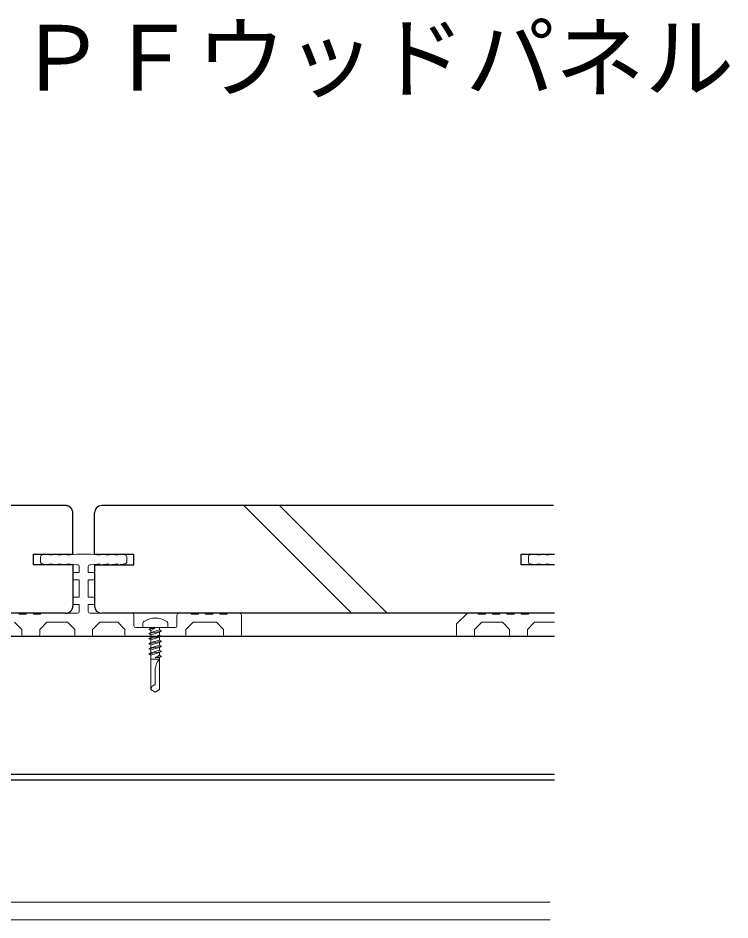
# Model space of a CAD drawing. Units: millimetres, scale not verified. Extents: x -3038 to 3038, y -2115 to 2115.
# Drawn here: x 570.2 to 768.7, y -59.1 to 192.3 of the extents above; entities that cross this region are included whole.
import ezdxf
from ezdxf.enums import TextEntityAlignment as Align

# ---------------------------------------------------------------- set-up
doc = ezdxf.new("R2010")
doc.units = ezdxf.units.MM
doc.header["$LTSCALE"] = 5
doc.layers.add('0-3_防水層', color=4, linetype='Continuous', lineweight=18)
doc.layers.add('1-2_固定金具', color=7, linetype='Continuous', lineweight=18)
for name, color, linetype in [('1-0_天然木', 7, 'Continuous'), ('1-1_根太鋼', 7, 'Continuous'), ('1-6_文字___1', 7, 'Continuous')]:
    doc.layers.add(name, color=color, linetype=linetype)
doc.styles.add('ＭＳ ゴシック', font='')
doc.styles.get('ＭＳ ゴシック').set_extended_font_data('MS Gothic')

msp = doc.modelspace()

# ---------------------------------------------------------------- linework, layer by layer
at = {"layer": '0-3_防水層'}
for p, q in [((718.587, -54.064), (-793.708, -54.064)), ((718.587, -59.064), (-793.708, -59.064))]:
    msp.add_line(p, q, dxfattribs=at)
at = {"layer": '1-0_天然木'}
for p, q in [((583.455, 56.428), (457.508, 56.428)), ((719.452, 56.428), (593.505, 56.428)), ((633.181, 56.434), (663.18, 26.434)), ((643.08, 56.434), (673.08, 26.434)), ((591.506, 42.933), (591.506, 54.429)), ((574.459, 39.935), (574.459, 42.933)), ((591.506, 42.933), (602.501, 42.933)), ((602.501, 39.935), (602.501, 42.933)), ((710.456, 39.935), (710.456, 42.933)), ((710.456, 42.933), (719.796, 42.933)), ((585.454, 39.935), (574.459, 39.935)), ((585.454, 39.935), (585.454, 28.439)), ((591.506, 39.935), (602.501, 39.935)), ((591.506, 39.935), (591.506, 28.439)), ((719.796, 39.935), (710.456, 39.935)), ((583.455, 26.44), (457.508, 26.44)), ((719.796, 26.44), (593.505, 26.44))]:
    msp.add_line(p, q, dxfattribs=at)
for points in [[(583.72, 56.41), (583.7, 56.41), (583.68, 56.42), (583.65, 56.42), (583.63, 56.42), (583.6, 56.42), (583.58, 56.42), (583.55, 56.43), (583.53, 56.43), (583.5, 56.43), (583.48, 56.43), (583.45, 56.43)], [(584.61, 56.06), (584.59, 56.08), (584.57, 56.09), (584.54, 56.1), (584.52, 56.12), (584.5, 56.13), (584.48, 56.14), (584.46, 56.16), (584.44, 56.17), (584.42, 56.18), (584.4, 56.19), (584.38, 56.2), (584.35, 56.21), (584.33, 56.23), (584.31, 56.24), (584.29, 56.25), (584.26, 56.26), (584.24, 56.27), (584.22, 56.28), (584.2, 56.28), (584.17, 56.29), (584.15, 56.3), (584.13, 56.31), (584.11, 56.32), (584.08, 56.33), (584.06, 56.33), (584.04, 56.34), (584.01, 56.35), (583.99, 56.36), (583.96, 56.36), (583.94, 56.37), (583.92, 56.37), (583.89, 56.38), (583.87, 56.38), (583.84, 56.39), (583.82, 56.39), (583.8, 56.4), (583.77, 56.4), (583.75, 56.41), (583.72, 56.41)], [(585.23, 55.35), (585.22, 55.37), (585.21, 55.39), (585.19, 55.41), (585.18, 55.44), (585.17, 55.46), (585.16, 55.48), (585.14, 55.5), (585.13, 55.52), (585.12, 55.54), (585.1, 55.56), (585.09, 55.58), (585.08, 55.6), (585.06, 55.62), (585.05, 55.64), (585.03, 55.66), (585.02, 55.68), (585, 55.7), (584.98, 55.72), (584.97, 55.73), (584.95, 55.75), (584.94, 55.77), (584.92, 55.79), (584.9, 55.81), (584.89, 55.82), (584.87, 55.84), (584.85, 55.86), (584.83, 55.88), (584.82, 55.89), (584.8, 55.91), (584.78, 55.93), (584.76, 55.94), (584.74, 55.96), (584.72, 55.97), (584.7, 55.99), (584.68, 56), (584.67, 56.02), (584.65, 56.03), (584.63, 56.05), (584.61, 56.06)], [(585.45, 54.43), (585.45, 54.45), (585.45, 54.48), (585.45, 54.5), (585.45, 54.53), (585.45, 54.55), (585.45, 54.58), (585.45, 54.6), (585.44, 54.62), (585.44, 54.65), (585.44, 54.67), (585.44, 54.7), (585.43, 54.72), (585.43, 54.75), (585.42, 54.77), (585.42, 54.79), (585.42, 54.82), (585.41, 54.84), (585.41, 54.87), (585.4, 54.89), (585.39, 54.91), (585.39, 54.94), (585.38, 54.96), (585.37, 54.99), (585.37, 55.01), (585.36, 55.03), (585.35, 55.06), (585.35, 55.08), (585.34, 55.1), (585.33, 55.13), (585.32, 55.15), (585.31, 55.17), (585.3, 55.19), (585.29, 55.22), (585.28, 55.24), (585.27, 55.26), (585.26, 55.28), (585.25, 55.31), (585.24, 55.33), (585.23, 55.35)], [(574.459, 42.933), (585.454, 42.933), (585.454, 54.429)], [(585.09, 27.29), (585.1, 27.31), (585.12, 27.33), (585.13, 27.35), (585.14, 27.37), (585.16, 27.39), (585.17, 27.41), (585.18, 27.43), (585.19, 27.45), (585.21, 27.48), (585.22, 27.5), (585.23, 27.52), (585.24, 27.54), (585.25, 27.56), (585.26, 27.58), (585.27, 27.61), (585.28, 27.63), (585.29, 27.65), (585.3, 27.67), (585.31, 27.7), (585.32, 27.72), (585.33, 27.74), (585.34, 27.77), (585.35, 27.79), (585.35, 27.81), (585.36, 27.84), (585.37, 27.86), (585.37, 27.88), (585.38, 27.91), (585.39, 27.93), (585.39, 27.95), (585.4, 27.98), (585.41, 28), (585.41, 28.03), (585.42, 28.05), (585.42, 28.07), (585.42, 28.1), (585.43, 28.12), (585.43, 28.15), (585.44, 28.17)], [(585.44, 28.17), (585.44, 28.19), (585.44, 28.22), (585.44, 28.24), (585.45, 28.27), (585.45, 28.29), (585.45, 28.32), (585.45, 28.34), (585.45, 28.37), (585.45, 28.39), (585.45, 28.41), (585.45, 28.44)], [(583.45, 26.44), (583.48, 26.44), (583.5, 26.44), (583.53, 26.44), (583.55, 26.44), (583.58, 26.44), (583.6, 26.45), (583.63, 26.45), (583.65, 26.45), (583.68, 26.45), (583.7, 26.46), (583.72, 26.46), (583.75, 26.46), (583.77, 26.47), (583.8, 26.47), (583.82, 26.47), (583.84, 26.48), (583.87, 26.48), (583.89, 26.49), (583.92, 26.49), (583.94, 26.5), (583.96, 26.51), (583.99, 26.51), (584.01, 26.52), (584.04, 26.53), (584.06, 26.53), (584.08, 26.54), (584.11, 26.55), (584.13, 26.56), (584.15, 26.57), (584.17, 26.57), (584.2, 26.58), (584.22, 26.59), (584.24, 26.6), (584.26, 26.61), (584.29, 26.62), (584.31, 26.63), (584.33, 26.64), (584.35, 26.65), (584.38, 26.66)], [(584.38, 26.66), (584.4, 26.68), (584.42, 26.69), (584.44, 26.7), (584.46, 26.71), (584.48, 26.72), (584.5, 26.74), (584.52, 26.75), (584.54, 26.76), (584.57, 26.78), (584.59, 26.79), (584.61, 26.81), (584.63, 26.82), (584.65, 26.83), (584.67, 26.85), (584.68, 26.86), (584.7, 26.88), (584.72, 26.89), (584.74, 26.91), (584.76, 26.93), (584.78, 26.94), (584.8, 26.96), (584.82, 26.97), (584.83, 26.99), (584.85, 27.01), (584.87, 27.03), (584.89, 27.04), (584.9, 27.06), (584.92, 27.08), (584.94, 27.1), (584.95, 27.12), (584.97, 27.13), (584.98, 27.15), (585, 27.17), (585.02, 27.19), (585.03, 27.21), (585.05, 27.23), (585.06, 27.25), (585.08, 27.27), (585.09, 27.29)]]:
    msp.add_lwpolyline(points, dxfattribs=at)
for centre, start, end in [((593.505, 54.429), 90, 180), ((593.505, 28.439), 180, 270)]:
    msp.add_arc(centre, 1.999, start, end, dxfattribs=at)
at = {"layer": '1-1_根太鋼'}
for p, q in [((719.796, 19.935), (316.485, 19.935)), ((316.485, -18.464), (719.796, -18.464)), ((719.796, -20.064), (316.485, -20.064))]:
    msp.add_line(p, q, dxfattribs=at)
at = {"layer": '1-2_固定金具'}
for p, q in [((576.92, 42.687), (578.979, 42.934)), ((578.979, 42.934), (578.979, 42.634)), ((578.979, 42.634), (581.479, 42.934)), ((581.479, 42.934), (581.479, 42.634)), ((581.479, 42.634), (583.979, 42.934)), ((583.979, 42.634), (586.479, 42.934)), ((583.979, 42.934), (583.979, 42.634)), ((586.479, 42.934), (590.479, 42.934)), ((592.979, 42.634), (590.479, 42.934)), ((592.979, 42.934), (592.979, 42.634)), ((595.479, 42.634), (592.979, 42.934)), ((597.979, 42.634), (595.479, 42.934)), ((595.479, 42.934), (595.479, 42.634)), ((600.038, 42.687), (597.979, 42.934)), ((597.979, 42.934), (597.979, 42.634)), ((712.917, 42.687), (714.977, 42.934)), ((714.977, 42.934), (714.977, 42.634)), ((714.977, 42.634), (717.477, 42.934)), ((717.477, 42.934), (717.477, 42.634)), ((717.477, 42.634), (719.796, 42.912)), ((576.479, 42.19), (576.479, 40.678)), ((578.979, 40.234), (581.479, 39.934)), ((578.979, 40.234), (578.979, 39.934)), ((581.479, 40.234), (581.479, 39.934)), ((581.479, 40.234), (583.979, 39.934)), ((583.979, 40.234), (586.479, 39.934)), ((583.979, 40.234), (583.979, 39.934)), ((592.979, 40.234), (590.479, 39.934)), ((592.979, 40.234), (592.979, 39.934)), ((595.479, 40.234), (592.979, 39.934)), ((597.979, 40.234), (595.479, 39.934)), ((595.479, 40.234), (595.479, 39.934)), ((597.979, 40.234), (597.979, 39.934)), ((600.479, 42.19), (600.479, 40.678)), ((712.477, 42.19), (712.477, 40.678)), ((714.977, 40.234), (717.476, 39.934)), ((714.977, 40.234), (714.977, 39.934)), ((717.477, 40.234), (717.477, 39.934)), ((717.477, 40.234), (719.796, 39.956)), ((576.92, 40.181), (578.979, 39.934)), ((585.779, 37.747), (587.229, 37.747)), ((586.479, 39.934), (586.729, 39.934)), ((587.229, 39.434), (587.229, 37.747)), ((589.729, 39.434), (589.729, 37.747)), ((589.729, 37.747), (591.179, 37.747)), ((590.479, 39.934), (590.229, 39.934)), ((600.038, 40.181), (597.979, 39.934)), ((712.917, 40.181), (714.977, 39.934)), ((585.479, 37.447), (585.479, 36.047)), ((585.779, 35.747), (587.229, 35.747)), ((587.229, 35.747), (587.229, 30.872)), ((589.729, 35.747), (589.729, 30.872)), ((589.729, 35.747), (591.179, 35.747)), ((591.479, 37.447), (591.479, 36.047)), ((585.479, 30.572), (585.479, 29.172)), ((585.779, 30.872), (587.229, 30.872)), ((589.729, 30.872), (591.179, 30.872)), ((591.479, 30.572), (591.479, 29.172)), ((585.779, 28.872), (587.229, 28.872)), ((587.229, 28.872), (587.229, 26.934)), ((589.729, 28.872), (591.179, 28.872)), ((589.729, 28.863), (589.729, 26.934)), ((570.479, 26.434), (568.479, 26.434)), ((570.479, 26.434), (570.479, 26.184)), ((572.479, 26.184), (570.479, 26.184)), ((572.479, 26.434), (572.479, 26.184)), ((574.479, 26.434), (572.479, 26.434)), ((574.479, 26.434), (574.479, 26.184)), ((576.479, 26.184), (574.479, 26.184)), ((576.479, 26.434), (576.479, 26.184)), ((586.731, 26.434), (576.479, 26.434)), ((598.169, 26.434), (590.219, 26.434)), ((601.982, 26.434), (598.169, 26.434)), ((602.479, 25.934), (602.479, 22.934)), ((614.479, 25.934), (614.479, 22.934)), ((614.979, 26.434), (618.478, 26.434)), ((618.478, 26.434), (618.478, 26.184)), ((618.478, 26.184), (620.478, 26.184)), ((620.478, 26.434), (620.478, 26.184)), ((620.478, 26.434), (622.478, 26.434)), ((622.478, 26.434), (622.478, 26.184)), ((622.478, 26.184), (624.478, 26.184)), ((624.478, 26.434), (624.478, 26.184)), ((624.478, 26.434), (626.478, 26.434)), ((626.478, 26.434), (626.478, 26.184)), ((626.478, 26.184), (628.478, 26.184)), ((628.478, 26.434), (628.478, 26.184)), ((628.478, 26.434), (631.978, 26.434)), ((632.478, 25.934), (632.478, 20.434)), ((692.477, 23.434), (695.477, 26.434)), ((698.477, 26.434), (695.477, 26.434)), ((698.477, 26.434), (698.477, 26.184)), ((700.477, 26.184), (698.477, 26.184)), ((702.477, 26.434), (700.477, 26.434)), ((700.477, 26.434), (700.477, 26.184)), ((702.477, 26.434), (702.477, 26.184)), ((704.477, 26.184), (702.477, 26.184)), ((706.477, 26.434), (704.477, 26.434)), ((704.477, 26.434), (704.477, 26.184)), ((706.477, 26.434), (706.477, 26.184)), ((708.477, 26.184), (706.477, 26.184)), ((708.477, 26.434), (708.477, 26.184)), ((710.477, 26.434), (708.477, 26.434)), ((710.477, 26.434), (710.477, 26.184)), ((712.477, 26.184), (710.477, 26.184)), ((712.477, 26.434), (712.477, 26.184)), ((719.796, 26.434), (712.477, 26.434)), ((571.229, 21.934), (569.229, 23.934)), ((578.229, 23.934), (576.229, 21.934)), ((583.979, 23.934), (578.229, 23.934)), ((583.979, 23.934), (585.979, 21.934)), ((592.979, 23.934), (590.979, 21.934)), ((592.979, 23.934), (597.979, 23.934)), ((597.979, 23.934), (599.979, 21.934)), ((604.939, 22.471), (604.939, 23.402)), ((618.978, 23.934), (616.978, 21.934)), ((618.978, 23.934), (625.478, 23.934)), ((625.478, 23.934), (627.478, 21.934)), ((692.477, 23.434), (692.477, 20.434)), ((699.477, 23.934), (697.477, 21.934)), ((705.227, 23.934), (699.477, 23.934)), ((707.227, 21.934), (705.227, 23.934)), ((714.227, 23.934), (712.227, 21.934)), ((719.796, 23.934), (714.227, 23.934)), ((571.229, 21.934), (571.229, 20.434)), ((576.229, 21.934), (576.229, 20.434)), ((585.979, 21.934), (585.979, 20.434)), ((590.979, 21.934), (590.979, 20.434)), ((599.979, 21.934), (599.979, 20.434)), ((602.979, 22.434), (613.979, 22.434)), ((608.439, 22.311), (606.689, 21.959)), ((606.689, 21.959), (607.239, 22.276)), ((606.689, 21.959), (607.239, 21.641)), ((606.689, 20.749), (610.189, 21.454)), ((606.689, 20.749), (607.239, 21.066)), ((606.689, 20.749), (607.239, 20.431)), ((607.239, 22.472), (607.239, 22.276)), ((607.239, 21.641), (608.439, 22.311)), ((607.239, 22.276), (608.439, 22.311)), ((607.239, 21.066), (609.639, 21.772)), ((607.239, 21.641), (607.239, 21.245)), ((607.239, 21.245), (607.239, 21.066)), ((607.239, 20.431), (609.639, 21.137)), ((607.239, 20.431), (607.239, 19.655)), ((607.239, 19.655), (609.639, 20.361)), ((609.639, 22.472), (609.639, 21.772)), ((609.639, 21.772), (610.189, 21.454)), ((609.639, 21.137), (610.189, 21.454)), ((609.639, 20.361), (609.639, 21.137)), ((616.978, 21.934), (616.978, 20.434)), ((627.478, 21.934), (627.478, 20.434)), ((697.477, 21.934), (697.477, 20.434)), ((707.227, 21.934), (707.227, 20.434)), ((712.227, 21.934), (712.227, 20.434)), ((571.729, 19.934), (575.729, 19.934)), ((586.479, 19.934), (590.979, 19.934)), ((600.479, 19.934), (616.478, 19.934)), ((606.689, 19.337), (610.189, 20.043)), ((606.689, 19.337), (607.239, 19.655)), ((606.689, 19.337), (607.239, 19.02)), ((606.689, 17.926), (610.189, 18.632)), ((606.689, 17.926), (607.239, 18.244)), ((607.239, 19.02), (609.639, 19.725)), ((607.239, 19.02), (607.239, 18.244)), ((607.239, 18.244), (609.639, 18.949)), ((607.239, 17.609), (607.239, 16.833)), ((609.639, 18.949), (609.639, 19.725)), ((609.639, 18.949), (610.189, 18.632)), ((610.189, 18.632), (609.639, 18.314)), ((609.639, 17.538), (609.639, 18.314)), ((627.978, 19.934), (631.978, 19.934)), ((696.977, 19.934), (692.977, 19.934)), ((707.727, 19.934), (711.727, 19.934)), ((606.689, 16.515), (610.189, 17.221)), ((606.689, 16.515), (607.239, 16.833)), ((606.689, 16.515), (607.239, 16.198)), ((606.689, 15.104), (610.189, 15.81)), ((606.689, 15.104), (607.239, 15.422)), ((606.689, 15.104), (607.239, 14.787)), ((607.239, 16.833), (609.639, 17.538)), ((607.239, 16.198), (609.639, 16.903)), ((607.239, 16.198), (607.239, 5.159)), ((607.239, 15.422), (609.639, 16.127)), ((607.239, 14.787), (609.639, 15.492)), ((609.639, 16.903), (609.639, 16.127)), ((609.639, 15.492), (609.639, 14.716)), ((609.639, 13.672), (607.239, 13.672)), ((608.439, 14.046), (609.639, 14.716)), ((608.439, 14.046), (610.189, 14.399)), ((608.439, 14.046), (609.639, 14.081)), ((609.639, 14.081), (609.639, 5.164)), ((608.439, 10.999), (608.439, 6.648)), ((608.436, 4.469), (607.236, 5.162)), ((608.436, 4.469), (609.636, 5.162))]:
    msp.add_line(p, q, dxfattribs=at)
for points in [[(604.939, 22.471), (611.939, 22.471), (611.939, 23.402)], [(609.639, 20.361), (610.189, 20.043), (609.639, 19.725)], [(606.689, 17.926), (607.239, 17.609), (609.639, 18.314)], [(609.639, 17.538), (610.189, 17.221), (609.639, 16.903)], [(609.639, 16.127), (610.189, 15.81), (609.639, 15.492)], [(609.639, 14.716), (610.189, 14.399), (609.639, 14.081)], [(607.247, 5.258), (607.244, 5.217), (607.242, 5.176)], [(608.438, 6.526), (608.394, 6.519), (608.351, 6.511), (608.307, 6.501), (608.264, 6.49), (608.22, 6.477), (608.177, 6.462), (608.134, 6.446), (608.091, 6.428), (608.048, 6.409), (608.006, 6.387), (607.965, 6.364), (607.923, 6.34), (607.883, 6.314), (607.843, 6.286), (607.804, 6.257), (607.765, 6.226), (607.728, 6.193), (607.691, 6.16), (607.655, 6.124), (607.621, 6.088), (607.587, 6.05), (607.555, 6.011), (607.524, 5.97), (607.495, 5.929), (607.466, 5.887), (607.44, 5.843), (607.415, 5.8), (607.391, 5.755), (607.37, 5.71), (607.35, 5.664), (607.331, 5.618), (607.315, 5.572), (607.3, 5.526), (607.287, 5.48), (607.276, 5.435), (607.266, 5.389), (607.258, 5.345), (607.252, 5.301), (607.247, 5.258)]]:
    msp.add_lwpolyline(points, dxfattribs=at)
for centre, radius, start, end in [((576.979, 42.19), 0.5, 96.84279, 180), ((576.979, 40.678), 0.5, 180, 263.15727), ((599.979, 42.19), 0.5, 0, 83.15727), ((599.979, 40.678), 0.5, 276.84271, 0), ((712.977, 42.19), 0.5, 96.84279, 180), ((712.977, 40.678), 0.5, 180, 263.15727), ((585.779, 37.447), 0.3, 90, 180), ((586.729, 39.434), 0.5, 0, 90), ((590.229, 39.434), 0.5, 90, 180), ((591.179, 37.447), 0.3, 0, 90), ((585.779, 36.047), 0.3, 180, 270), ((591.179, 36.047), 0.3, 270, 0), ((585.779, 30.572), 0.3, 90, 180), ((591.179, 30.572), 0.3, 0, 90), ((585.779, 29.172), 0.3, 180, 270), ((591.179, 29.172), 0.3, 270, 0), ((586.729, 26.934), 0.5, 270, 0), ((590.229, 26.934), 0.5, 180, 270), ((601.979, 25.934), 0.5, 0, 90), ((614.979, 25.934), 0.5, 90, 180), ((631.978, 25.934), 0.5, 0, 90), ((602.979, 22.934), 0.5, 180, 270), ((605.939, 23.402), 1, 120, 180), ((608.439, 19.072), 6, 60, 120), ((610.939, 23.402), 1, 0, 60), ((613.979, 22.934), 0.5, 270, 0), ((571.729, 20.434), 0.5, 180, 270), ((575.729, 20.434), 0.5, 270, 0), ((586.479, 20.434), 0.5, 180, 270), ((590.479, 20.434), 0.5, 270, 0), ((600.479, 20.434), 0.5, 180, 270), ((616.478, 20.434), 0.5, 270, 0), ((627.978, 20.434), 0.5, 180, 270), ((631.978, 20.434), 0.5, 270, 0), ((692.977, 20.434), 0.5, 180, 270), ((696.977, 20.434), 0.5, 270, 0), ((707.727, 20.434), 0.5, 180, 270), ((711.727, 20.434), 0.5, 270, 0), ((612.964, 10.578), 4.541, 137.0538, 175.02122)]:
    msp.add_arc(centre, radius, start, end, dxfattribs=at)

# ---------------------------------------------------------------- texts
at = {"layer": '1-6_文字___1', "style": 'ＭＳ ゴシック'}
msp.add_text('ＰＦウッドパネル', height=18.33, dxfattribs=at).set_placement((569.87, 166.591), align=Align.BOTTOM_LEFT)

doc.saveas('drawing.dxf')
